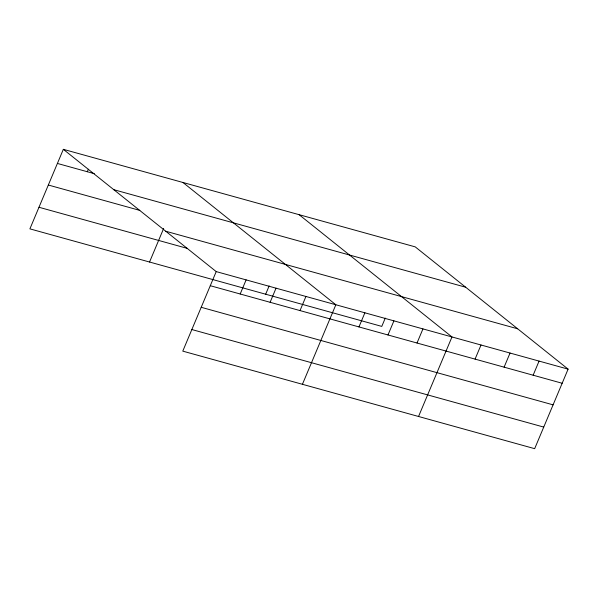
<?xml version="1.0" encoding="UTF-8"?>
<svg xmlns="http://www.w3.org/2000/svg" width="598" height="598" viewBox="0 0 598 598"><rect width="100%" height="100%" fill="white"/><g stroke="black" fill="none" stroke-linecap="round" stroke-linejoin="round"><path stroke-width="0.9" d="M63.336 149.328L216.214 271.597L182.779 351.131L534.664 448.672L568.1 369.138L415.221 246.869L63.336 149.328L29.9 228.862L381.786 326.403L385.276 318.099M87.308 171.731L88.355 169.241M149.545 262.021L163.65 228.458M240.194 293.999L246.122 279.886M265.661 294.216L269.152 285.911M270.102 302.296L276.037 288.184M300.009 310.586L305.944 296.473M302.424 384.297L335.852 304.763L182.973 182.495M358.95 326.927L364.885 312.806M387.982 334.97L393.918 320.857M417.015 343.02L422.943 328.907M418.548 416.485L451.976 336.951L299.097 214.682M475.074 359.114L481.009 345.001M504.107 367.157L510.042 353.044M533.139 375.208L539.067 361.095M57.401 163.441L94.349 173.682M113.784 189.678L465.67 287.219M48.326 185.029L139.812 210.391M165.766 231.247L517.651 328.795M38.975 207.267L187.645 248.484M216.214 271.597L568.1 369.138M210.279 285.709L562.165 383.258M201.205 307.297L553.09 404.846M191.853 329.543L543.739 427.084"/></g></svg>
